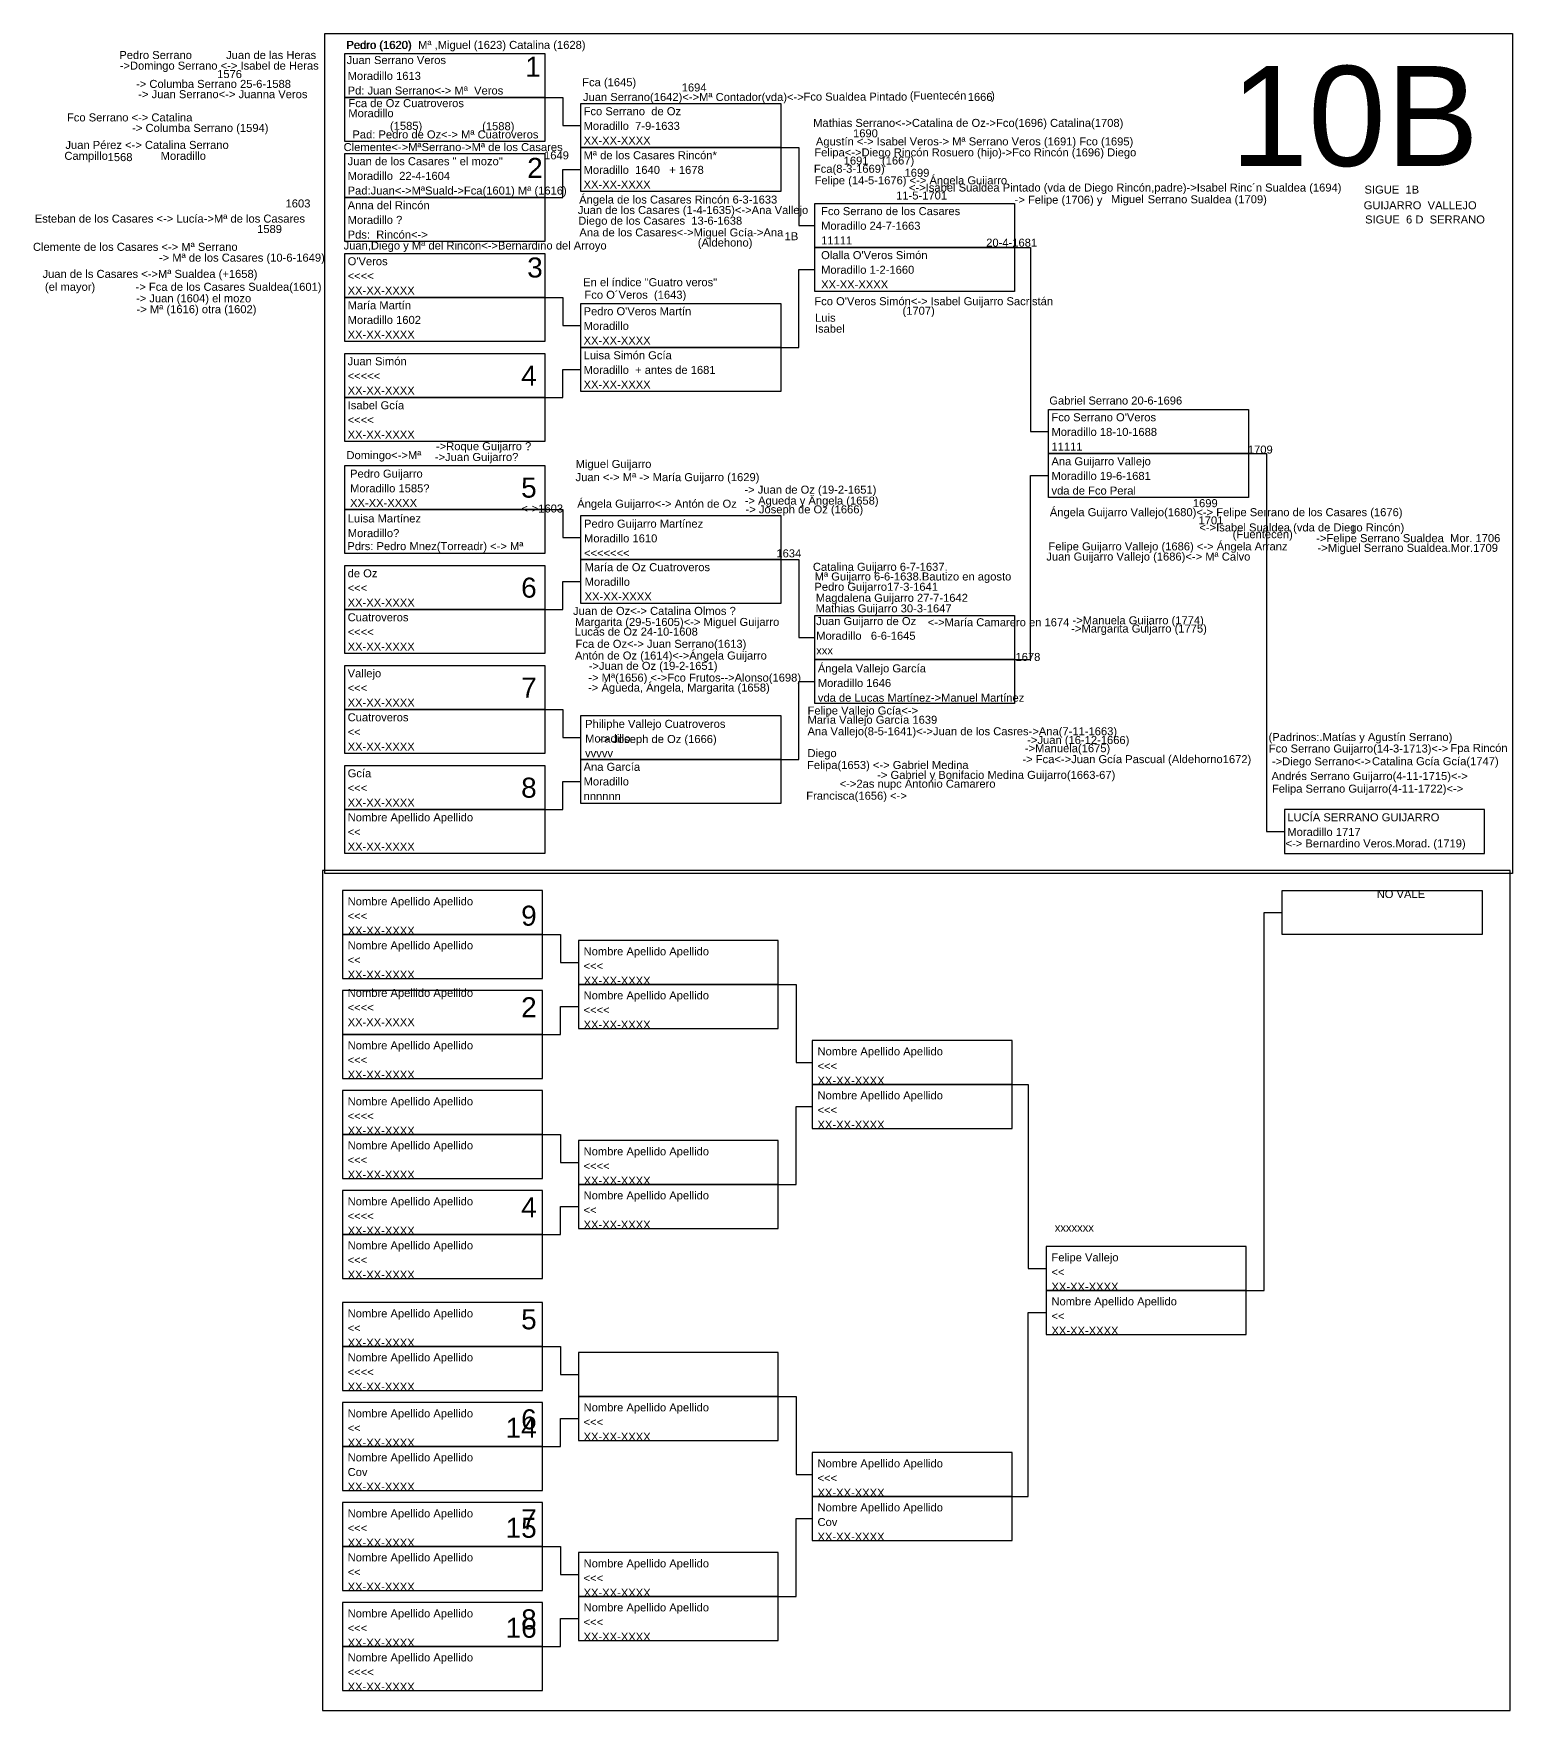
# Model space of a CAD drawing. Header units: millimetres. Extents: x -16844 to 23151, y -8543 to 4892.
# Drawn here: x -4019 to -3649.1, y -999.2 to -580 of the extents above; entities that cross this region are included whole.
import ezdxf
from ezdxf.enums import TextEntityAlignment as Align

# ---------------------------------------------------------------- set-up
doc = ezdxf.new("R2010")
doc.units = ezdxf.units.MM
doc.layers.add('Guijarro', color=90, linetype='Continuous')
doc.styles.add('Arial', font='arial.ttf', dxfattribs={"height": 0.01})

# ---------------------------------------------------------------- blocks, each defined once
blk = doc.blocks.new('Hoja superior')
for points in [[(0, 210), (297, 210), (297, 0), (0, 0)], [(5, 205), (55, 205), (55, 194), (5, 194)], [(5, 194), (55, 194), (55, 183), (5, 183)], [(64, 192.5), (114, 192.5), (114, 181.5), (64, 181.5)], [(64, 181.5), (114, 181.5), (114, 170.5), (64, 170.5)], [(5, 180), (55, 180), (55, 169), (5, 169)], [(5, 169), (55, 169), (55, 158), (5, 158)], [(122.5, 167.5), (172.5, 167.5), (172.5, 156.5), (122.5, 156.5)], [(122.5, 156.5), (172.5, 156.5), (172.5, 145.5), (122.5, 145.5)], [(5, 155), (55, 155), (55, 144), (5, 144)], [(5, 144), (55, 144), (55, 133), (5, 133)], [(64, 142.5), (114, 142.5), (114, 131.5), (64, 131.5)], [(5, 130), (55, 130), (55, 119), (5, 119)], [(64, 131.5), (114, 131.5), (114, 120.5), (64, 120.5)], [(5, 119), (55, 119), (55, 108), (5, 108)], [(181, 116), (231, 116), (231, 105), (181, 105)], [(181, 105), (231, 105), (231, 94), (181, 94)], [(5, 102), (55, 102), (55, 91), (5, 91)], [(5, 91), (55, 91), (55, 80), (5, 80)], [(64, 89.5), (114, 89.5), (114, 78.5), (64, 78.5)], [(5, 77), (55, 77), (55, 66), (5, 66)], [(64, 78.5), (114, 78.5), (114, 67.5), (64, 67.5)], [(5, 66), (55, 66), (55, 55), (5, 55)], [(122.5, 64.5), (172.5, 64.5), (172.5, 53.5), (122.5, 53.5)], [(5, 52), (55, 52), (55, 41), (5, 41)], [(122.5, 53.5), (172.5, 53.5), (172.5, 42.5), (122.5, 42.5)], [(5, 41), (55, 41), (55, 30), (5, 30)], [(64, 39.5), (114, 39.5), (114, 28.5), (64, 28.5)], [(5, 27), (55, 27), (55, 16), (5, 16)], [(64, 28.5), (114, 28.5), (114, 17.5), (64, 17.5)], [(5, 16), (55, 16), (55, 5), (5, 5)], [(240, 5), (290, 5), (290, 16), (240, 16)]]:
    blk.add_lwpolyline(points, close=True)
for points in [[(55, 194), (59.5, 194), (59.5, 187), (64, 187)], [(114, 181.5), (118.5, 181.5), (118.5, 162), (122.5, 162)], [(55, 169), (59.5, 169), (59.5, 176), (64, 176)], [(172.5, 156.5), (176.5, 156.5), (176.5, 110.5), (181, 110.5)], [(114, 131.5), (118.5, 131.5), (118.5, 151), (122.5, 151)], [(55, 144), (59.5, 144), (59.5, 137), (64, 137)], [(55, 119), (59.5, 119), (59.5, 126), (64, 126)], [(231, 105), (235.5, 105), (235.5, 10.5), (240, 10.5)], [(172.5, 53.5), (176.5, 53.5), (176.5, 99.5), (181, 99.5)], [(55, 91), (59.5, 91), (59.5, 84), (64, 84)], [(114, 78.5), (118.5, 78.5), (118.5, 59), (122.5, 59)], [(55, 66), (59.5, 66), (59.5, 73), (64, 73)], [(114, 28.5), (118.5, 28.5), (118.5, 48), (122.5, 48)], [(55, 41), (59.5, 41), (59.5, 34), (64, 34)], [(55, 16), (59.5, 16), (59.5, 23), (64, 23)]]:
    blk.add_lwpolyline(points)
blk = doc.blocks.new('Hoja inferior')
for points in [[(0, -210), (297, -210), (297, 0), (0, 0)], [(5, -16), (55, -16), (55, -5), (5, -5)], [(240, -5), (290, -5), (290, -16), (240, -16)], [(5, -27), (55, -27), (55, -16), (5, -16)], [(64, -28.5), (114, -28.5), (114, -17.5), (64, -17.5)], [(64, -39.5), (114, -39.5), (114, -28.5), (64, -28.5)], [(5, -41), (55, -41), (55, -30), (5, -30)], [(5, -52), (55, -52), (55, -41), (5, -41)], [(122.5, -53.5), (172.5, -53.5), (172.5, -42.5), (122.5, -42.5)], [(122.5, -64.5), (172.5, -64.5), (172.5, -53.5), (122.5, -53.5)], [(5, -66), (55, -66), (55, -55), (5, -55)], [(5, -77), (55, -77), (55, -66), (5, -66)], [(64, -78.5), (114, -78.5), (114, -67.5), (64, -67.5)], [(64, -89.5), (114, -89.5), (114, -78.5), (64, -78.5)], [(5, -91), (55, -91), (55, -80), (5, -80)], [(5, -102), (55, -102), (55, -91), (5, -91)], [(181, -105), (231, -105), (231, -94), (181, -94)], [(5, -119), (55, -119), (55, -108), (5, -108)], [(181, -116), (231, -116), (231, -105), (181, -105)], [(5, -130), (55, -130), (55, -119), (5, -119)], [(64, -131.5), (114, -131.5), (114, -120.5), (64, -120.5)], [(5, -144), (55, -144), (55, -133), (5, -133)], [(64, -142.5), (114, -142.5), (114, -131.5), (64, -131.5)], [(5, -155), (55, -155), (55, -144), (5, -144)], [(122.5, -156.5), (172.5, -156.5), (172.5, -145.5), (122.5, -145.5)], [(5, -169), (55, -169), (55, -158), (5, -158)], [(122.5, -167.5), (172.5, -167.5), (172.5, -156.5), (122.5, -156.5)], [(5, -180), (55, -180), (55, -169), (5, -169)], [(64, -181.5), (114, -181.5), (114, -170.5), (64, -170.5)], [(5, -194), (55, -194), (55, -183), (5, -183)], [(64, -192.5), (114, -192.5), (114, -181.5), (64, -181.5)], [(5, -205), (55, -205), (55, -194), (5, -194)]]:
    blk.add_lwpolyline(points, close=True)
for points in [[(231, -105), (235.5, -105), (235.5, -10.5), (240, -10.5)], [(55, -16), (59.5, -16), (59.5, -23), (64, -23)], [(114, -28.5), (118.5, -28.5), (118.5, -48), (122.5, -48)], [(55, -41), (59.5, -41), (59.5, -34), (64, -34)], [(172.5, -53.5), (176.5, -53.5), (176.5, -99.5), (181, -99.5)], [(114, -78.5), (118.5, -78.5), (118.5, -59), (122.5, -59)], [(55, -66), (59.5, -66), (59.5, -73), (64, -73)], [(55, -91), (59.5, -91), (59.5, -84), (64, -84)], [(172.5, -156.5), (176.5, -156.5), (176.5, -110.5), (181, -110.5)], [(55, -119), (59.5, -119), (59.5, -126), (64, -126)], [(114, -131.5), (118.5, -131.5), (118.5, -151), (122.5, -151)], [(55, -144), (59.5, -144), (59.5, -137), (64, -137)], [(114, -181.5), (118.5, -181.5), (118.5, -162), (122.5, -162)], [(55, -169), (59.5, -169), (59.5, -176), (64, -176)], [(55, -194), (59.5, -194), (59.5, -187), (64, -187)]]:
    blk.add_lwpolyline(points)
blk = doc.blocks.new('Casilla')
at = {"style": 'Arial'}
for tag, p in [('NOMBRE', (0.88, 8.08)), ('LUGAR_NACIMIENTO', (0.88, 4.42)), ('FECHA', (0.88, 0.75))]:
    blk.add_attdef(tag, p, '', height=2, dxfattribs=at)
blk = doc.blocks.new('Hermanos')
at = {"style": 'Arial'}
blk.add_attdef('NOMBRE', (0, 0), '', height=2, dxfattribs=at)

msp = doc.modelspace()

# ---------------------------------------------------------------- block references
ref = msp.add_blockref('Hermanos', (-3940.77, -583.86))
ref.add_attrib('NOMBRE', 'Pedro (1620)  ', (-3940.77, -583.86), dxfattribs={"color": 2, "height": 2, "style": 'Arial'})
for name, p, values in [('Hermanos', (-3940.64, -583.84), {'NOMBRE': 'Pedro (1620)  Mª ,Miguel (1623) Catalina (1628)'}), ('Hermanos', (-3997.5, -586.37), {'NOMBRE': 'Pedro Serrano           Juan de las Heras'}), ('Hermanos', (-3940.65, -587.63), {'NOMBRE': 'Juan Serrano Veros'}), ('Hermanos', (-3997.4, -589.02), {'NOMBRE': '->Domingo Serrano <-> Isabel de Heras'}), ('Hermanos', (-3973.04, -591.13), {'NOMBRE': '1576'}), ('Hermanos', (-4014.28, -593.59), {'NOMBRE': '                           -> Columba Serrano 25-6-1588'}), ('Hermanos', (-3881.75, -593.17), {'NOMBRE': 'Fca (1645)'}), ('Hermanos', (-3881.56, -596.86), {'NOMBRE': 'Juan Serrano(1642)<->Mª Contador(vda)<-> '}), ('Hermanos', (-3857.64, -594.48), {'NOMBRE': ' 1694       '}), ('Hermanos', (-3799.82, -596.49), {'NOMBRE': '(Fuentecén        )'}), ('Hermanos', (-3787.67, -596.84), {'NOMBRE': '   1666'}), ('Hermanos', (-3942.57, -600.91), {'NOMBRE': '   Moradillo'}), ('Hermanos', (-3940.2, -598.4), {'NOMBRE': 'Fca de Oz Cuatroveros'}), ('Casilla', (-3882.28, -608.5), {'NOMBRE': 'Fco Serrano  de Oz', 'LUGAR_NACIMIENTO': 'Moradillo  7-9-1633', 'FECHA': 'XX-XX-XXXX'}), ('Hermanos', (-4010.59, -601.97), {'NOMBRE': 'Fco Serrano <-> Catalina'}), ('Hermanos', (-4015.24, -604.59), {'NOMBRE': '                           -> Columba Serrano (1594)'}), ('Hermanos', (-4016.41, -608.84), {'NOMBRE': '       Juan Pérez <-> Catalina Serrano'}), ('Hermanos', (-3942.19, -609.38), {'NOMBRE': ' Clemente<->MªSerrano->Mª de los Casares'}), ('Hermanos', (-3814.02, -605.94), {'NOMBRE': '1690'}), ('Hermanos', (-4011.23, -611.57), {'NOMBRE': 'Campillo                 Moradillo'}), ('Hermanos', (-4000.42, -611.89), {'NOMBRE': '1568'}), ('Casilla', (-3941.28, -621), {'NOMBRE': 'Juan de los Casares " el mozo"', 'LUGAR_NACIMIENTO': 'Moradillo  22-4-1604', 'FECHA': 'Pad:Juan<->MªSuald->Fca(1601) Mª (1616)'}), ('Hermanos', (-3893.62, -611.45), {'NOMBRE': '   1649'}), ('Casilla', (-3882.28, -619.5), {'NOMBRE': 'Mª de los Casares Rincón*', 'LUGAR_NACIMIENTO': 'Moradillo  1640   + 1678    ', 'FECHA': 'XX-XX-XXXX'}), ('Hermanos', (-3816.36, -612.77), {'NOMBRE': '1691'}), ('Hermanos', (-3809.11, -612.74), {'NOMBRE': '   (1667)'}), ('Hermanos', (-3823.81, -614.8), {'NOMBRE': 'Fca(8-3-1669)'}), ('Hermanos', (-3801.14, -615.81), {'NOMBRE': '1699'}), ('Hermanos', (-3803.24, -621.49), {'NOMBRE': '11-5-1701'}), ('Hermanos', (-3801.59, -619.5), {'NOMBRE': '  <->Isabel Sualdea Pintado (vda de Diego Rincón,padre)->Isabel Rinc´n Sualdea (1694)'}), ('Hermanos', (-3741.9, -622.43), {'NOMBRE': '  Serrano Sualdea (1709)'}), ('Casilla', (-3941.28, -632), {'NOMBRE': 'Anna del Rincón', 'LUGAR_NACIMIENTO': 'Moradillo ?', 'FECHA': 'Pds:  Rincón<-> '}), ('Casilla', (-3822.88, -633.47), {'NOMBRE': 'Fco Serrano de los Casares', 'LUGAR_NACIMIENTO': 'Moradillo 24-7-1663', 'FECHA': '11111'}), ('Hermanos', (-3773.62, -622.54), {'NOMBRE': '-> Felipe (1706) y'}), ('Hermanos', (-4018.64, -627.26), {'NOMBRE': 'Esteban de los Casares <-> Lucía->Mª de los Casares'}), ('Hermanos', (-3965.37, -629.86), {'NOMBRE': '   1589'}), ('Hermanos', (-4019.1, -634.32), {'NOMBRE': 'Clemente de los Casares <-> Mª Serrano'}), ('Hermanos', (-3852.84, -633.25), {'NOMBRE': '(Aldehono)'}), ('Hermanos', (-3780.72, -633.28), {'NOMBRE': '20-4-1681'}), ('Hermanos', (-3987.59, -637.02), {'NOMBRE': '-> Mª de los Casares (10-6-1649)'}), ('Casilla', (-3941.28, -646), {'NOMBRE': "O'Veros", 'LUGAR_NACIMIENTO': '<<<<', 'FECHA': 'XX-XX-XXXX'}), ('Casilla', (-3822.88, -644.47), {'NOMBRE': "Olalla O'Veros Simón", 'LUGAR_NACIMIENTO': 'Moradillo 1-2-1660', 'FECHA': 'XX-XX-XXXX'}), ('Hermanos', (-4016.1, -644.31), {'NOMBRE': '(el mayor)             -> Fca de los Casares Sualdea(1601)                  '}), ('Hermanos', (-4015.06, -647.18), {'NOMBRE': '                            -> Juan (1604) el mozo                '}), ('Hermanos', (-3881.96, -646.29), {'NOMBRE': ' Fco O´Veros  (1643)'}), ('Hermanos', (-4015.7, -649.91), {'NOMBRE': '                             -> Mª (1616) otra (1602)                  '}), ('Casilla', (-3941.28, -657), {'NOMBRE': 'María Martín', 'LUGAR_NACIMIENTO': 'Moradillo 1602', 'FECHA': 'XX-XX-XXXX'}), ('Casilla', (-3882.28, -658.5), {'NOMBRE': "Pedro O'Veros Martín", 'LUGAR_NACIMIENTO': 'Moradillo', 'FECHA': 'XX-XX-XXXX'}), ('Hermanos', (-3823.69, -647.91), {'NOMBRE': "Fco O'Veros Simón<-> Isabel Guijarro Sacristán"}), ('Hermanos', (-3808.64, -650.29), {'NOMBRE': '         (1707)'}), ('Hermanos', (-3823.56, -654.77), {'NOMBRE': 'Isabel'}), ('Hermanos', (-3823.5, -652.04), {'NOMBRE': 'Luis'}), ('Casilla', (-3941.28, -671), {'NOMBRE': 'Juan Simón', 'LUGAR_NACIMIENTO': '<<<<<', 'FECHA': 'XX-XX-XXXX'}), ('Casilla', (-3882.28, -669.5), {'NOMBRE': 'Luisa Simón Gcía', 'LUGAR_NACIMIENTO': 'Moradillo  + antes de 1681', 'FECHA': 'XX-XX-XXXX'}), ('Hermanos', (-3765.72, -672.74), {'NOMBRE': ' Gabriel Serrano 20-6-1696'}), ('Casilla', (-3941.28, -682), {'NOMBRE': 'Isabel Gcía', 'LUGAR_NACIMIENTO': '<<<<', 'FECHA': 'XX-XX-XXXX'}), ('Casilla', (-3765.28, -685), {'NOMBRE': "Fco Serrano O'Veros", 'LUGAR_NACIMIENTO': 'Moradillo 18-10-1688', 'FECHA': '11111'}), ('Hermanos', (-3715.28, -685), {'NOMBRE': '1709'}), ('Hermanos', (-3883.38, -688.59), {'NOMBRE': 'Miguel Guijarro'}), ('Casilla', (-3765.28, -696), {'NOMBRE': 'Ana Guijarro Vallejo', 'LUGAR_NACIMIENTO': 'Moradillo 19-6-1681', 'FECHA': 'vda de Fco Peral'}), ('Hermanos', (-3841.18, -695.01), {'NOMBRE': '-> Juan de Oz (19-2-1651)'}), ('Hermanos', (-3841.1, -697.75), {'NOMBRE': '-> Agueda y Ängela (1658)'}), ('Hermanos', (-3902.36, -699.73), {'NOMBRE': '       <->1603'}), ('Hermanos', (-3882.99, -698.52), {'NOMBRE': 'Ángela Guijarro<-> Antón de Oz'}), ('Hermanos', (-3840.9, -699.94), {'NOMBRE': '-> Joseph de Oz (1666)'}), ('Hermanos', (-3764.81, -700.65), {'NOMBRE': 'Ángela Guijarro Vallejo(1680)<-> Felipe Serrano de los Casares (1676)'}), ('Hermanos', (-3729.04, -698.39), {'NOMBRE': '1699'}), ('Hermanos', (-3727.62, -702.69), {'NOMBRE': '1701'}), ('Hermanos', (-3727.42, -704.46), {'NOMBRE': '<->Isabel Sualdea (vda de Diego Rincón)'}), ('Hermanos', (-3730.74, -706.15), {'NOMBRE': '               (Fuentecén)   '}), ('Hermanos', (-3696.27, -704.96), {'NOMBRE': '         l'}), ('Hermanos', (-3698.19, -707.14), {'NOMBRE': '->Felipe Serrano Sualdea  Mor. 1706'}), ('Hermanos', (-3697.86, -709.56), {'NOMBRE': '->Miguel Serrano Sualdea.Mor.1709'}), ('Casilla', (-3882.02, -722.47), {'NOMBRE': 'María de Oz Cuatroveros', 'LUGAR_NACIMIENTO': 'Moradillo', 'FECHA': 'XX-XX-XXXX'}), ('Hermanos', (-3847.16, -710.94), {'NOMBRE': '                  1634'}), ('Hermanos', (-3824.06, -714.3), {'NOMBRE': 'Catalina Guijarro 6-7-1637.'}), ('Casilla', (-3941.28, -724), {'NOMBRE': 'de Oz', 'LUGAR_NACIMIENTO': '<<<', 'FECHA': 'XX-XX-XXXX'}), ('Hermanos', (-3823.61, -716.72), {'NOMBRE': 'Mª Guijarro 6-6-1638.Bautizo en agosto'}), ('Hermanos', (-3823.68, -719.29), {'NOMBRE': 'Pedro Guijarro17-3-1641'}), ('Hermanos', (-3823.34, -722.05), {'NOMBRE': 'Magdalena Guijarro 27-7-1642'}), ('Casilla', (-3941.28, -735), {'NOMBRE': 'Cuatroveros', 'LUGAR_NACIMIENTO': '<<<<', 'FECHA': 'XX-XX-XXXX'}), ('Hermanos', (-3823.38, -724.7), {'NOMBRE': 'Mathias Guijarro 30-3-1647'}), ('Hermanos', (-3883.55, -728.08), {'NOMBRE': 'Margarita (29-5-1605)<-> Miguel Guijarro'}), ('Hermanos', (-3795.32, -728.16), {'NOMBRE': '<->María Camarero en 1674'}), ('Hermanos', (-3759.46, -729.73), {'NOMBRE': '->Margarita Guijarro (1775)'}), ('Hermanos', (-3759.13, -727.67), {'NOMBRE': '->Manuela Guijarro (1774)'}), ('Hermanos', (-3883.41, -733.55), {'NOMBRE': 'Fca de Oz<-> Juan Serrano(1613)'}), ('Hermanos', (-3880.12, -739.06), {'NOMBRE': '->Juan de Oz (19-2-1651)'}), ('Casilla', (-3823.7, -747.77), {'NOMBRE': 'Ángela Vallejo García', 'LUGAR_NACIMIENTO': 'Moradillo 1646', 'FECHA': 'vda de Lucas Martínez->Manuel Martínez'}), ('Hermanos', (-3787.36, -736.83), {'NOMBRE': '                  1678'}), ('Casilla', (-3941.28, -749), {'NOMBRE': 'Vallejo', 'LUGAR_NACIMIENTO': '<<<', 'FECHA': 'XX-XX-XXXX'}), ('Hermanos', (-3880.22, -742), {'NOMBRE': '-> Mª(1656) <->Fco Frutos-->Alonso(1698)'}), ('Hermanos', (-3880.27, -744.49), {'NOMBRE': '-> Águeda, Ángela, Margarita (1658)'}), ('Casilla', (-3941.28, -760), {'NOMBRE': 'Cuatroveros', 'LUGAR_NACIMIENTO': '<<', 'FECHA': 'XX-XX-XXXX'}), ('Hermanos', (-3825.39, -750.23), {'NOMBRE': 'Felipe Vallejo Gcía<->'}), ('Casilla', (-3881.9, -761.64), {'NOMBRE': 'Philiphe Vallejo Cuatroveros', 'LUGAR_NACIMIENTO': 'Moradillo', 'FECHA': 'vvvvv'}), ('Hermanos', (-3825.4, -755.41), {'NOMBRE': 'Ana Vallejo(8-5-1641)<->Juan de los Casres->Ana(7-11-1663)'}), ('Hermanos', (-3825.42, -752.53), {'NOMBRE': 'María Vallejo García 1639'}), ('Hermanos', (-3877.54, -757.35), {'NOMBRE': '-> Joseph de Oz (1666)'}), ('Hermanos', (-3771.05, -759.65), {'NOMBRE': '->Manuela(1675)'}), ('Hermanos', (-3770.46, -757.59), {'NOMBRE': '->Juan (16-12-1666)'}), ('Hermanos', (-3710.11, -756.85), {'NOMBRE': '(Padrinos:.Matías y Agustín Serrano)'}), ('Hermanos', (-3675.49, -759.58), {'NOMBRE': '              Fpa Rincón'}), ('Casilla', (-3882.28, -772.38), {'NOMBRE': 'Ana García', 'LUGAR_NACIMIENTO': 'Moradillo                                    ', 'FECHA': 'nnnnnn'}), ('Hermanos', (-3825.51, -763.84), {'NOMBRE': 'Felipa(1653) <-> Gabriel Medina '}), ('Hermanos', (-3825.41, -760.88), {'NOMBRE': 'Diego'}), ('Hermanos', (-3771.66, -762.38), {'NOMBRE': '-> Fca<->Juan Gcía Pascual (Aldehorno1672)'}), ('Hermanos', (-3709.26, -762.93), {'NOMBRE': '->Diego Serrano<->'}), ('Hermanos', (-3684.24, -762.9), {'NOMBRE': 'Catalina Gcía Gcía(1747)'}), ('Casilla', (-3941.28, -774), {'NOMBRE': 'Gcía', 'LUGAR_NACIMIENTO': '<<<', 'FECHA': 'XX-XX-XXXX'}), ('Hermanos', (-3817.37, -768.52), {'NOMBRE': '<->2as nupc Antonio Camarero'}), ('Hermanos', (-3836.7, -766.32), {'NOMBRE': '                                     -> Gabriel y Bonifacio Medina Guijarro(1663-67)'}), ('Hermanos', (-3825.72, -771.52), {'NOMBRE': 'Francisca(1656) <-> '}), ('Casilla', (-3941.28, -785), {'NOMBRE': 'Nombre Apellido Apellido', 'LUGAR_NACIMIENTO': '<<', 'FECHA': 'XX-XX-XXXX'}), ('Casilla', (-3941.28, -806), {'NOMBRE': 'Nombre Apellido Apellido', 'LUGAR_NACIMIENTO': '<<<', 'FECHA': 'XX-XX-XXXX'}), ('Casilla', (-3941.28, -817), {'NOMBRE': 'Nombre Apellido Apellido', 'LUGAR_NACIMIENTO': '<<', 'FECHA': 'XX-XX-XXXX'}), ('Casilla', (-3882.28, -818.5), {'NOMBRE': 'Nombre Apellido Apellido', 'LUGAR_NACIMIENTO': '<<<', 'FECHA': 'XX-XX-XXXX'}), ('Casilla', (-3941.28, -828.88), {'NOMBRE': 'Nombre Apellido Apellido', 'LUGAR_NACIMIENTO': '<<<<', 'FECHA': 'XX-XX-XXXX'}), ('Casilla', (-3882.28, -829.5), {'NOMBRE': 'Nombre Apellido Apellido', 'LUGAR_NACIMIENTO': '<<<<', 'FECHA': 'XX-XX-XXXX'}), ('Casilla', (-3941.28, -842), {'NOMBRE': 'Nombre Apellido Apellido', 'LUGAR_NACIMIENTO': '<<<', 'FECHA': 'XX-XX-XXXX'}), ('Casilla', (-3823.78, -843.5), {'NOMBRE': 'Nombre Apellido Apellido', 'LUGAR_NACIMIENTO': '<<<', 'FECHA': 'XX-XX-XXXX'}), ('Casilla', (-3941.28, -856), {'NOMBRE': 'Nombre Apellido Apellido', 'LUGAR_NACIMIENTO': '<<<<', 'FECHA': 'XX-XX-XXXX'}), ('Casilla', (-3823.78, -854.5), {'NOMBRE': 'Nombre Apellido Apellido', 'LUGAR_NACIMIENTO': '<<<', 'FECHA': 'XX-XX-XXXX'}), ('Casilla', (-3941.28, -867), {'NOMBRE': 'Nombre Apellido Apellido', 'LUGAR_NACIMIENTO': '<<<', 'FECHA': 'XX-XX-XXXX'}), ('Casilla', (-3882.28, -868.5), {'NOMBRE': 'Nombre Apellido Apellido', 'LUGAR_NACIMIENTO': '<<<<', 'FECHA': 'XX-XX-XXXX'}), ('Casilla', (-3941.28, -881), {'NOMBRE': 'Nombre Apellido Apellido', 'LUGAR_NACIMIENTO': '<<<<', 'FECHA': 'XX-XX-XXXX'}), ('Casilla', (-3882.28, -879.5), {'NOMBRE': 'Nombre Apellido Apellido', 'LUGAR_NACIMIENTO': '<<', 'FECHA': 'XX-XX-XXXX'}), ('Hermanos', (-3763.57, -879.48), {'NOMBRE': 'xxxxxxx'}), ('Casilla', (-3941.28, -892), {'NOMBRE': 'Nombre Apellido Apellido', 'LUGAR_NACIMIENTO': '<<<', 'FECHA': 'XX-XX-XXXX'}), ('Casilla', (-3765.28, -895), {'NOMBRE': 'Felipe Vallejo', 'LUGAR_NACIMIENTO': '<<', 'FECHA': 'XX-XX-XXXX'}), ('Casilla', (-3765.28, -906), {'NOMBRE': 'Nombre Apellido Apellido', 'LUGAR_NACIMIENTO': '<<', 'FECHA': 'XX-XX-XXXX'}), ('Casilla', (-3941.28, -909), {'NOMBRE': 'Nombre Apellido Apellido', 'LUGAR_NACIMIENTO': '<<', 'FECHA': 'XX-XX-XXXX'}), ('Casilla', (-3941.28, -920), {'NOMBRE': 'Nombre Apellido Apellido', 'LUGAR_NACIMIENTO': '<<<<', 'FECHA': 'XX-XX-XXXX'}), ('Casilla', (-3941.28, -934), {'NOMBRE': 'Nombre Apellido Apellido', 'LUGAR_NACIMIENTO': '<<', 'FECHA': 'XX-XX-XXXX'}), ('Casilla', (-3882.28, -932.5), {'NOMBRE': 'Nombre Apellido Apellido', 'LUGAR_NACIMIENTO': '<<<', 'FECHA': 'XX-XX-XXXX'}), ('Casilla', (-3941.28, -945), {'NOMBRE': 'Nombre Apellido Apellido', 'LUGAR_NACIMIENTO': 'Cov', 'FECHA': 'XX-XX-XXXX'}), ('Casilla', (-3823.78, -946.5), {'NOMBRE': 'Nombre Apellido Apellido', 'LUGAR_NACIMIENTO': '<<<', 'FECHA': 'XX-XX-XXXX'}), ('Casilla', (-3823.78, -957.5), {'NOMBRE': 'Nombre Apellido Apellido', 'LUGAR_NACIMIENTO': 'Cov', 'FECHA': 'XX-XX-XXXX'}), ('Casilla', (-3941.28, -959), {'NOMBRE': 'Nombre Apellido Apellido', 'LUGAR_NACIMIENTO': '<<<', 'FECHA': 'XX-XX-XXXX'}), ('Casilla', (-3941.28, -970), {'NOMBRE': 'Nombre Apellido Apellido', 'LUGAR_NACIMIENTO': '<<', 'FECHA': 'XX-XX-XXXX'}), ('Casilla', (-3882.28, -971.5), {'NOMBRE': 'Nombre Apellido Apellido', 'LUGAR_NACIMIENTO': '<<<', 'FECHA': 'XX-XX-XXXX'}), ('Casilla', (-3882.28, -982.5), {'NOMBRE': 'Nombre Apellido Apellido', 'LUGAR_NACIMIENTO': '<<<', 'FECHA': 'XX-XX-XXXX'}), ('Casilla', (-3941.28, -984), {'NOMBRE': 'Nombre Apellido Apellido', 'LUGAR_NACIMIENTO': '<<<', 'FECHA': 'XX-XX-XXXX'}), ('Casilla', (-3941.28, -995), {'NOMBRE': 'Nombre Apellido Apellido', 'LUGAR_NACIMIENTO': '<<<<', 'FECHA': 'XX-XX-XXXX'})]:
    msp.add_blockref(name, p).add_auto_attribs(values)
ref = msp.add_blockref('Casilla', (-3941.28, -596))
ref.add_attrib('LUGAR_NACIMIENTO', 'Moradillo 1613', (-3940.41, -591.58), dxfattribs={"height": 2, "style": 'Arial'})
ref.add_attrib('FECHA', 'Pd: Juan Serrano<-> Mª  Veros', (-3940.41, -595.25), dxfattribs={"height": 2, "style": 'Arial'})
ref = msp.add_blockref('Hermanos', (-4013.73, -596.16))
ref.add_attrib('NOMBRE', '                           -> Juan Serrano<-> Juanna Veros', (-4013.73, -596.16), dxfattribs={"color": 2, "height": 2, "style": 'Arial'})
ref = msp.add_blockref('Hermanos', (-3826.41, -596.77))
ref.add_attrib('NOMBRE', 'Fco Sualdea Pintado', (-3826.41, -596.77), dxfattribs={"color": 41, "height": 2, "style": 'Arial'})
ref = msp.add_blockref('Casilla', (-3934.58, -604.82))
ref.add_attrib('FECHA', '     (1585)', (-3933.7, -604.07), dxfattribs={"height": 2, "style": 'Arial'})
ref = msp.add_blockref('Casilla', (-3911.53, -604.91))
ref.add_attrib('FECHA', '     (1588)', (-3910.65, -604.16), dxfattribs={"height": 2, "style": 'Arial'})
ref = msp.add_blockref('Casilla', (-3824.86, -604.09))
ref.add_attrib('FECHA', 'Mathias Serrano<->Catalina de Oz->Fco(1696) Catalina(1708)', (-3823.99, -603.34), dxfattribs={"height": 2, "style": 'Arial'})
ref = msp.add_blockref('Casilla', (-3940.09, -606.97))
ref.add_attrib('FECHA', 'Pad: Pedro de Oz<-> Mª Cuatroveros', (-3939.22, -606.22), dxfattribs={"height": 2, "style": 'Arial'})
ref = msp.add_blockref('Casilla', (-3824.18, -608.72))
ref.add_attrib('FECHA', 'Agustín <-> Isabel Veros-> Mª Serrano Veros (1691) Fco (1695)', (-3823.31, -607.97), dxfattribs={"height": 2, "style": 'Arial'})
ref = msp.add_blockref('Casilla', (-3824.56, -611.45))
ref.add_attrib('FECHA', 'Felipa<->Diego Rincón Rosuero (hijo)->Fco Rincón (1696) Diego', (-3823.69, -610.7), dxfattribs={"height": 2, "style": 'Arial'})
ref = msp.add_blockref('Casilla', (-3824.51, -618.44))
ref.add_attrib('FECHA', 'Felipe (14-5-1676) <-> Ángela Guijarro', (-3823.63, -617.69), dxfattribs={"height": 2, "style": 'Arial'})
ref = msp.add_blockref('Casilla', (-3883.39, -623.25))
ref.add_attrib('FECHA', 'Ángela de los Casares Rincón 6-3-1633', (-3882.51, -622.5), dxfattribs={"height": 2, "style": 'Arial'})
ref = msp.add_blockref('Hermanos', (-3751.08, -622.37))
ref.add_attrib('NOMBRE', '  Miguel', (-3751.08, -622.37), dxfattribs={"color": 6, "height": 2, "style": 'Arial'})
ref = msp.add_blockref('Hermanos', (-3686.12, -620.01))
ref.add_attrib('NOMBRE', 'SIGUE  1B', (-3686.12, -620.01), dxfattribs={"color": 3, "height": 2, "style": 'Arial'})
ref = msp.add_blockref('Casilla', (-3956.8, -624.22))
ref.add_attrib('FECHA', '1603', (-3955.93, -623.47), dxfattribs={"color": 2, "height": 2, "style": 'Arial'})
ref = msp.add_blockref('Casilla', (-3884.49, -625.86))
ref.add_attrib('FECHA', ' Juan de los Casares (1-4-1635)<->Ana Vallejo', (-3883.62, -625.11), dxfattribs={"height": 2, "style": 'Arial'})
ref = msp.add_blockref('Hermanos', (-3686.32, -623.93))
ref.add_attrib('NOMBRE', 'GUIJARRO  VALLEJO', (-3686.32, -623.93), dxfattribs={"color": 3, "height": 2, "style": 'Arial'})
ref = msp.add_blockref('Casilla', (-3884.39, -628.53))
ref.add_attrib('FECHA', ' Diego de los Casares  13-6-1638', (-3883.51, -627.78), dxfattribs={"height": 2, "style": 'Arial'})
ref = msp.add_blockref('Casilla', (-3883.33, -631.46))
ref.add_attrib('FECHA', 'Ana de los Casares<->Miguel Gcía->Ana ', (-3882.46, -630.71), dxfattribs={"height": 2, "style": 'Arial'})
ref = msp.add_blockref('Hermanos', (-3685.97, -627.48))
ref.add_attrib('NOMBRE', 'SIGUE  6 D  SERRANO', (-3685.97, -627.48), dxfattribs={"color": 6, "height": 2, "style": 'Arial'})
ref = msp.add_blockref('Casilla', (-3942.3, -634.74))
ref.add_attrib('FECHA', 'Juan,Diego y Mª del Rincón<->Bernardino del Arroyo', (-3941.42, -633.99), dxfattribs={"height": 2, "style": 'Arial'})
ref = msp.add_blockref('Hermanos', (-3831.13, -631.67))
ref.add_attrib('NOMBRE', '1B', (-3831.13, -631.67), dxfattribs={"color": 3, "height": 2, "style": 'Arial'})
ref = msp.add_blockref('Casilla', (-4022.25, -649.17))
ref.add_attrib('NOMBRE', '      Juan de ls Casares <->Mª Sualdea (+1658) ', (-4021.37, -641.08), dxfattribs={"height": 2, "style": 'Arial'})
ref = msp.add_blockref('Casilla', (-3882.38, -643.91))
ref.add_attrib('FECHA', 'En el índice "Guatro veros"', (-3881.5, -643.16), dxfattribs={"height": 2, "style": 'Arial'})
ref = msp.add_blockref('Hermanos', (-3918.32, -684.15))
ref.add_attrib('NOMBRE', '->Roque Guijarro ?', (-3918.32, -684.15), dxfattribs={"color": 111, "height": 2, "style": 'Arial'})
ref = msp.add_blockref('Hermanos', (-3940.7, -686.39))
ref.add_attrib('NOMBRE', 'Domingo<->Mª', (-3940.7, -686.39), dxfattribs={"color": 1, "height": 2, "style": 'Arial'})
ref = msp.add_blockref('Casilla', (-3919.47, -687.6))
ref.add_attrib('FECHA', '->Juan Guijarro?', (-3918.6, -686.85), dxfattribs={"color": 111, "height": 2, "style": 'Arial'})
ref = msp.add_blockref('Casilla', (-3940.68, -699.09))
ref.add_attrib('NOMBRE', 'Pedro Guijarro', (-3939.8, -691.01), dxfattribs={"color": 3, "height": 2, "style": 'Arial'})
ref.add_attrib('LUGAR_NACIMIENTO', 'Moradillo 1585?', (-3939.8, -694.68), dxfattribs={"height": 2, "style": 'Arial'})
ref.add_attrib('FECHA', 'XX-XX-XXXX', (-3939.8, -698.34), dxfattribs={"height": 2, "style": 'Arial'})
ref = msp.add_blockref('Hermanos', (-3883.41, -691.89))
ref.add_attrib('NOMBRE', 'Juan <-> Mª -> María Guijarro (1629)', (-3883.41, -691.89), dxfattribs={"color": 0, "height": 2, "style": 'Arial'})
ref = msp.add_blockref('Casilla', (-3941.25, -710.29))
ref.add_attrib('NOMBRE', 'Luisa Martínez', (-3940.37, -702.21), dxfattribs={"height": 2, "style": 'Arial'})
ref.add_attrib('LUGAR_NACIMIENTO', 'Moradillo?', (-3940.37, -705.88), dxfattribs={"height": 2, "style": 'Arial'})
ref = msp.add_blockref('Casilla', (-3882.16, -711.61))
ref.add_attrib('NOMBRE', 'Pedro Guijarro Martínez', (-3881.29, -703.52), dxfattribs={"color": 3, "height": 2, "style": 'Arial'})
ref.add_attrib('LUGAR_NACIMIENTO', 'Moradillo 1610', (-3881.29, -707.19), dxfattribs={"height": 2, "style": 'Arial'})
ref.add_attrib('FECHA', '<<<<<<<', (-3881.29, -710.86), dxfattribs={"height": 2, "style": 'Arial'})
ref = msp.add_blockref('Casilla', (-3941.36, -709.88))
ref.add_attrib('FECHA', 'Pdrs: Pedro Mnez(Torreadr) <-> Mª', (-3940.48, -709.13), dxfattribs={"height": 2, "style": 'Arial'})
ref = msp.add_blockref('Casilla', (-3766.03, -709.94))
ref.add_attrib('FECHA', 'Felipe Guijarro Vallejo (1686) <-> Ángela Arranz', (-3765.15, -709.19), dxfattribs={"color": 3, "height": 2, "style": 'Arial'})
ref = msp.add_blockref('Casilla', (-3766.57, -712.49))
ref.add_attrib('FECHA', 'Juan Guijarro Vallejo (1686)<-> Mª Calvo', (-3765.69, -711.74), dxfattribs={"height": 2, "style": 'Arial'})
ref = msp.add_blockref('Casilla', (-3884.91, -726.07))
ref.add_attrib('FECHA', 'Juan de Oz<-> Catalina Olmos ?', (-3884.03, -725.32), dxfattribs={"color": 2, "height": 2, "style": 'Arial'})
ref = msp.add_blockref('Hermanos', (-3883.58, -730.5))
ref.add_attrib('NOMBRE', 'Lucas de Oz 24-10-1608', (-3883.58, -730.5), dxfattribs={"color": 0, "height": 2, "style": 'Arial'})
ref = msp.add_blockref('Casilla', (-3824.1, -735.96))
ref.add_attrib('NOMBRE', 'Juan Guijarro de Oz          ', (-3823.23, -727.87), dxfattribs={"color": 3, "height": 2, "style": 'Arial'})
ref.add_attrib('LUGAR_NACIMIENTO', 'Moradillo   6-6-1645', (-3823.23, -731.54), dxfattribs={"height": 2, "style": 'Arial'})
ref.add_attrib('FECHA', 'xxx', (-3823.23, -735.21), dxfattribs={"height": 2, "style": 'Arial'})
ref = msp.add_blockref('Hermanos', (-3883.56, -736.48))
ref.add_attrib('NOMBRE', 'Antón de Oz (1614)<->Ángela Guijarro', (-3883.56, -736.48), dxfattribs={"color": 3, "height": 2, "style": 'Arial'})
ref = msp.add_blockref('Casilla', (-3710.92, -760.47))
ref.add_attrib('FECHA', 'Fco Serrano Guijarro(14-3-1713)<->', (-3710.04, -759.72), dxfattribs={"height": 2, "style": 'Arial'})
ref = msp.add_blockref('Casilla', (-3710.24, -767.35))
ref.add_attrib('FECHA', 'Andrés Serrano Guijarro(4-11-1715)<->', (-3709.37, -766.6), dxfattribs={"height": 2, "style": 'Arial'})
ref = msp.add_blockref('Casilla', (-3710.13, -770.5))
ref.add_attrib('FECHA', 'Felipa Serrano Guijarro(4-11-1722)<->', (-3709.25, -769.75), dxfattribs={"height": 2, "style": 'Arial'})
ref = msp.add_blockref('Casilla', (-3706.28, -785))
ref.add_attrib('NOMBRE', 'LUCÍA SERRANO GUIJARRO', (-3705.41, -776.92), dxfattribs={"color": 3, "height": 2, "style": 'Arial'})
ref.add_attrib('LUGAR_NACIMIENTO', 'Moradillo 1717', (-3705.41, -780.58), dxfattribs={"height": 2, "style": 'Arial'})
ref = msp.add_blockref('Casilla', (-3736.23, -784.19))
ref.add_attrib('FECHA', '                                      <-> Bernardino Veros.Morad. (1719)', (-3735.35, -783.44), dxfattribs={"height": 2, "style": 'Arial'})
ref = msp.add_blockref('Casilla', (-3683.95, -796.85))
ref.add_attrib('FECHA', 'NO VALE', (-3683.07, -796.1), dxfattribs={"height": 2, "style": 'Arial'})
at = {"layer": 'Guijarro'}
for name, p in [('Hoja superior', (-3946.11, -790)), ('Hoja inferior', (-3946.7, -789.18))]:
    msp.add_blockref(name, p, dxfattribs=at)

# ---------------------------------------------------------------- texts
at = {"style": 'Arial'}
for s, p in [('1', (-3892.1, -590.79)), ('2', (-3891.62, -616.08)), ('3', (-3891.62, -640.98)), ('4', (-3893.13, -668.01)), ('5', (-3893.13, -696.01)), ('6', (-3893.13, -721.01)), ('7', (-3893.13, -746.01)), ('8', (-3893.13, -771.01)), ('9', (-3893.13, -803.01)), ('2', (-3893.13, -825.9)), ('4', (-3893.13, -875.9)), ('5', (-3893.13, -903.9)), ('14', (-3893.13, -931.01)), ('6', (-3893.13, -928.9)), ('15', (-3893.13, -956.01)), ('7', (-3893.13, -953.9)), ('16', (-3893.13, -981.01)), ('8', (-3893.13, -978.9))]:
    msp.add_text(s, height=5, dxfattribs=at).set_placement(p, align=Align.RIGHT)
at = {"layer": 'Guijarro', "style": 'Arial'}
msp.add_text('10B', height=25, dxfattribs=at).set_placement((-3657.51, -613.1), align=Align.RIGHT)

doc.saveas('drawing.dxf')
